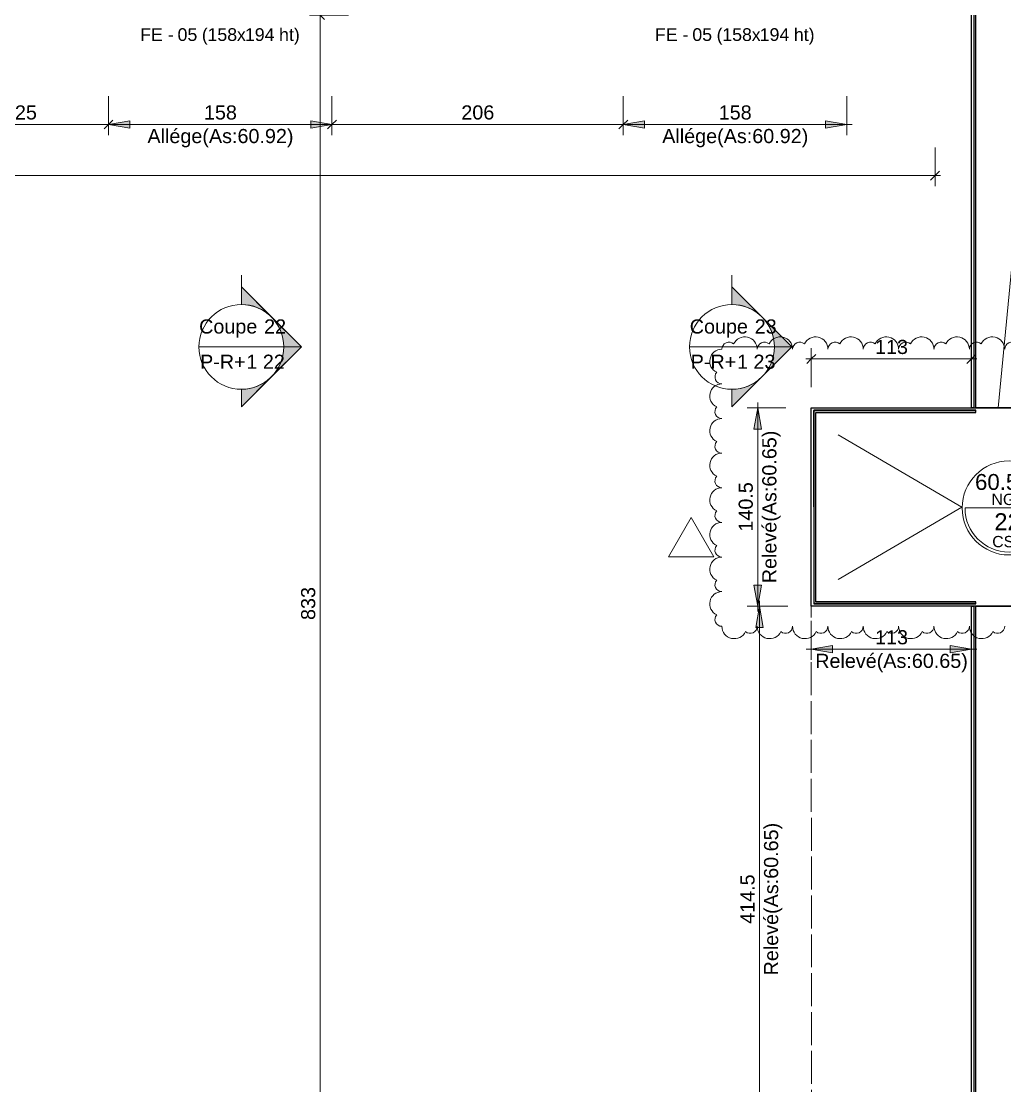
# Model space of a CAD drawing. Header units: metres. Extents: x 399 to 3028, y -427 to 863.
# Drawn here: x 452.43 to 459.39, y -399.27 to -391.74 of the extents above; entities that cross this region are included whole.
import ezdxf

# ---------------------------------------------------------------- set-up
doc = ezdxf.new("R2010")
doc.units = ezdxf.units.M
doc.linetypes.add('Caché', pattern=[0.265, 0.175, -0.09])
doc.linetypes.add('Projeté', pattern=[0.198437, 0.119063, -0.079375])
for name, color, linetype, lineweight in [('A-ANNO-DIMS', 211, 'Continuous', 9), ('A-ANNO-DIMS-50', 211, 'Continuous', 9), ('A-DETL', 90, 'Continuous', 18), ('A-FLOR', 192, 'Continuous', 18), ('A-GLAZ-IDEN', 152, 'Continuous', 18), ('G-ANNO-REVC', 71, 'Continuous', 9), ('G-ANNO-REVC-IDEN', 71, 'Continuous', 9), ('G-ANNO-SYMB', 111, 'Continuous', 9), ('S-FLOR-SYMB', 171, 'Continuous', 9), ('S-STRS-MBND', 31, 'Projeté', 18)]:
    doc.layers.add(name, color=color, linetype=linetype, lineweight=lineweight)
doc.styles.add('Arial', font='arial.ttf', dxfattribs={"height": 0.1})
doc.styles.add('Arial_10', font='arial.ttf', dxfattribs={"height": 0.12})
doc.styles.add('Arial_6', font='arial.ttf', dxfattribs={"height": 0.09})
doc.styles.add('Arial_8', font='arial.ttf', dxfattribs={"height": 0.0016})
doc.styles.add('Arial_9', font='arial.ttf', dxfattribs={"height": 0.1125})
doc.dimstyles.new('AES-_COTATION_1_50_2', dxfattribs={"dimscale": 0.3048, "dimtxt": 0.102026, "dimasz": 0.205052, "dimexe": 0.246063, "dimexo": 0.0625, "dimgap": 0.016404, "dimtad": 1, "dimdec": 1, "dimlfac": 100, "dimrnd": 0.5, "dimdsep": 46, "dimtxsty": 'Arial', "dimblk1": 'OBLIQUE', "dimblk2": 'OBLIQUE', "dimsah": 1, "dimcen": 0.09, "dimdle": 0.123031, "dimazin": 0, "dimtfac": 1, "dimtdec": 4, "dimtix": 1, "dimtmove": 0, "dimatfit": 3, "dimfxl": 0.656168, "dimfxlon": 1, "dimtvp": 1, "dimtolj": 1, "dimtzin": 0, "dimarcsym": 2})
doc.dimstyles.new('AES-_COTATION_1_50_3', dxfattribs={"dimscale": 0.3048, "dimtxt": 0.102026, "dimasz": 0.205052, "dimexe": 0.246063, "dimexo": 0.0625, "dimgap": 0.016404, "dimtad": 1, "dimdec": 1, "dimlfac": 100, "dimrnd": 0.5, "dimdsep": 46, "dimtxsty": 'Arial', "dimblk1": 'OBLIQUE', "dimblk2": 'OBLIQUE', "dimsah": 1, "dimcen": 0.09, "dimdle": 0.123031, "dimazin": 0, "dimtfac": 1, "dimtdec": 4, "dimtix": 1, "dimtmove": 0, "dimatfit": 3, "dimfxl": 0.656168, "dimfxlon": 1, "dimtvp": 1, "dimtolj": 1, "dimtzin": 0, "dimarcsym": 2})
doc.dimstyles.new('AES-_COTATION_Allège_1_50', dxfattribs={"dimscale": 0.3048, "dimtxt": 0.102026, "dimasz": 0.492126, "dimexe": 0.246063, "dimexo": 0.0625, "dimgap": 0.016404, "dimtad": 1, "dimdec": 1, "dimlfac": 100, "dimrnd": 0.5, "dimdsep": 46, "dimtxsty": 'Arial', "dimsah": 1, "dimcen": 0.09, "dimdle": 0.123031, "dimazin": 0, "dimtfac": 1, "dimtdec": 4, "dimtix": 1, "dimtmove": 0, "dimatfit": 3, "dimfxl": 0.656168, "dimfxlon": 1, "dimtvp": 1, "dimtolj": 1, "dimtzin": 0, "dimarcsym": 2})

# ---------------------------------------------------------------- blocks, each defined once
blk = doc.blocks.new('DIMBLOCK281-AES_EXE_BET_TZ_R_1_COF_0100-Plan coffrage PH R_1 Diffusion')
at = {"layer": 'A-ANNO-DIMS-50', "transparency": 16777216}
for p, q in [((454.548, -391.6982), (454.5168, -391.6669)), ((454.548, -391.6607), (454.548, -400.0636)), ((454.748, -391.6982), (454.473, -391.6982)), ((454.548, -391.6982), (454.5793, -391.7294)), ((454.548, -391.6982), (454.748, -391.6982)), ((454.748, -400.0261), (454.473, -400.0261)), ((454.548, -400.0261), (454.5168, -399.9949)), ((454.548, -400.0261), (454.5793, -400.0574)), ((454.548, -400.0261), (454.748, -400.0261))]:
    blk.add_line(p, q, dxfattribs=at)
at = {"layer": 'A-ANNO-DIMS-50', "color": 0, "transparency": 16777216, "insert": (454.4132, -395.9775), "char_height": 0.1, "width": 0.276883, "attachment_point": 1, "rotation": 90, "line_spacing_factor": 0.941778, "style": 'Arial'}
blk.add_mtext('833', dxfattribs=at)
blk = doc.blocks.new('_Oblique')
at = {"color": 0, "linetype": 'ByBlock', "lineweight": -2}
blk.add_line((-0.5, -0.5), (0.5, 0.5), dxfattribs=at)
blk = doc.blocks.new('Coupe - M_Section Head - Filled-24181-AES_EXE_BET_TZ_R_1_COF_0100-Plan coffrage PH R_1 Diffusion')
at = {"layer": 'G-ANNO-SYMB'}
h = blk.add_hatch(color=256, dxfattribs=at)
edge = h.paths.add_edge_path()
edge.add_line((-0.006, 0.00849), (-0.006, 0.006))
edge.add_arc((-0.006, 0), 0.006, 90, 135)
edge.add_line((-0.01024, 0.00424), (-0.006, 0.00849))
h = blk.add_hatch(color=256, dxfattribs=at)
edge = h.paths.add_edge_path()
edge.add_line((-0.006, 0.00849), (-0.00176, 0.00424))
edge.add_arc((-0.006, 0), 0.006, 45, 90)
edge.add_line((-0.006, 0.006), (-0.006, 0.00849))
h = blk.add_hatch(color=256, dxfattribs=at)
edge = h.paths.add_edge_path()
edge.add_line((-0.01449, 0), (-0.01024, 0.00424))
edge.add_arc((-0.006, 0), 0.006, 135, 180)
edge.add_line((-0.012, 0), (-0.01449, 0))
h = blk.add_hatch(color=256, dxfattribs=at)
edge = h.paths.add_edge_path()
edge.add_line((0.00249, 0), (0, 0))
edge.add_arc((-0.006, 0), 0.006, 360, 405)
edge.add_line((-0.00176, 0.00424), (0.00249, 0))
at = {"layer": 'G-ANNO-SYMB', "lineweight": 18}
for p, q in [((-0.006, 0.00849), (-0.01449, 0)), ((-0.006, 0.00849), (-0.01024, 0.00424)), ((-0.006, 0.00849), (0.00249, 0)), ((-0.006, 0.006), (-0.006, 0.00849)), ((-0.006, 0.00849), (-0.006, 0.006)), ((-0.00176, 0.00424), (-0.006, 0.00849)), ((-0.01024, 0.00424), (-0.01449, 0)), ((0.00249, 0), (-0.00176, 0.00424)), ((-0.01449, 0), (-0.012, 0)), ((0, 0), (0.00249, 0)), ((-0.012, 0), (-0.01449, 0)), ((0, 0), (0.00249, 0))]:
    blk.add_line(p, q, dxfattribs=at)
for start, end in [(360, 180), (90, 135), (45, 90), (135, 180), (360, 45), (180, 360)]:
    blk.add_arc((-0.006, 0), 0.006, start, end, dxfattribs=at)
blk = doc.blocks.new('DIMBLOCK475-AES_EXE_BET_TZ_R_1_COF_0100-Plan coffrage PH R_1 Diffusion')
at = {"layer": 'A-ANNO-DIMS-50', "transparency": 16777216}
for p, q in [((451.8033, -392.2721), (451.8033, -392.5471)), ((451.8033, -392.4721), (451.8033, -392.2721)), ((453.0518, -392.2721), (453.0518, -392.5471)), ((453.0518, -392.4721), (453.0518, -392.2721)), ((451.7658, -392.4721), (453.0893, -392.4721)), ((451.8033, -392.4721), (451.772, -392.5033)), ((451.8033, -392.4721), (451.8345, -392.4408)), ((453.0518, -392.4721), (453.0205, -392.5033)), ((453.0518, -392.4721), (453.083, -392.4408))]:
    blk.add_line(p, q, dxfattribs=at)
at = {"layer": 'A-ANNO-DIMS-50', "color": 0, "transparency": 16777216, "insert": (452.3122, -392.3373), "char_height": 0.1, "width": 0.276883, "attachment_point": 1, "line_spacing_factor": 0.941778, "style": 'Arial'}
blk.add_mtext('125', dxfattribs=at)
blk = doc.blocks.new('DIMBLOCK476-AES_EXE_BET_TZ_R_1_COF_0100-Plan coffrage PH R_1 Diffusion')
at = {"layer": 'A-ANNO-DIMS-50', "transparency": 16777216}
for points in [[(453.0518, -392.4721), (453.2018, -392.4985), (453.2018, -392.4456)], [(454.6318, -392.4721), (454.4818, -392.4456), (454.4818, -392.4985)]]:
    blk.add_hatch(color=256, dxfattribs=at).paths.add_polyline_path(points)
for p, q in [((453.0518, -392.2721), (453.0518, -392.5471)), ((453.0518, -392.4721), (453.0518, -392.2721)), ((454.6318, -392.2721), (454.6318, -392.5471)), ((454.6318, -392.4721), (454.6318, -392.2721)), ((454.6693, -392.4721), (453.0143, -392.4721)), ((453.2018, -392.4456), (453.0518, -392.4721)), ((453.0518, -392.4721), (453.2018, -392.4985)), ((453.2018, -392.4985), (453.2018, -392.4456)), ((454.6318, -392.4721), (454.4818, -392.4456)), ((454.4818, -392.4456), (454.4818, -392.4985)), ((454.4818, -392.4985), (454.6318, -392.4721))]:
    blk.add_line(p, q, dxfattribs=at)
at = {"layer": 'A-ANNO-DIMS-50', "color": 0, "transparency": 16777216, "char_height": 0.1, "attachment_point": 1, "line_spacing_factor": 0.941778, "style": 'Arial'}
for s, insert, width in [('158', (453.7264, -392.3373), 0.276883), ('Allége(As:60.92)', (453.3269, -392.5042), 1.235613)]:
    blk.add_mtext(s, dxfattribs=dict(at, insert=insert, width=width))
blk = doc.blocks.new('DIMBLOCK477-AES_EXE_BET_TZ_R_1_COF_0100-Plan coffrage PH R_1 Diffusion')
at = {"layer": 'A-ANNO-DIMS-50', "transparency": 16777216}
for p, q in [((454.6318, -392.2721), (454.6318, -392.5471)), ((454.6318, -392.4721), (454.6318, -392.2721)), ((456.6919, -392.2721), (456.6919, -392.5471)), ((456.6919, -392.4721), (456.6919, -392.2721)), ((454.5943, -392.4721), (456.7294, -392.4721)), ((454.6318, -392.4721), (454.6005, -392.5033)), ((454.6318, -392.4721), (454.663, -392.4408)), ((456.6919, -392.4721), (456.6607, -392.5033)), ((456.6919, -392.4721), (456.7232, -392.4408))]:
    blk.add_line(p, q, dxfattribs=at)
at = {"layer": 'A-ANNO-DIMS-50', "color": 0, "transparency": 16777216, "insert": (455.5465, -392.3373), "char_height": 0.1, "width": 0.276883, "attachment_point": 1, "line_spacing_factor": 0.941778, "style": 'Arial'}
blk.add_mtext('206', dxfattribs=at)
blk = doc.blocks.new('DIMBLOCK478-AES_EXE_BET_TZ_R_1_COF_0100-Plan coffrage PH R_1 Diffusion')
at = {"layer": 'A-ANNO-DIMS-50', "transparency": 16777216}
for points in [[(456.6919, -392.4721), (456.8419, -392.4985), (456.8419, -392.4456)], [(458.2719, -392.4721), (458.1219, -392.4456), (458.1219, -392.4985)]]:
    blk.add_hatch(color=256, dxfattribs=at).paths.add_polyline_path(points)
for p, q in [((456.6919, -392.2721), (456.6919, -392.5471)), ((456.6919, -392.4721), (456.6919, -392.2721)), ((458.2719, -392.2721), (458.2719, -392.5471)), ((458.2719, -392.4721), (458.2719, -392.2721)), ((458.3094, -392.4721), (456.6544, -392.4721)), ((456.8419, -392.4456), (456.6919, -392.4721)), ((456.6919, -392.4721), (456.8419, -392.4985)), ((456.8419, -392.4985), (456.8419, -392.4456)), ((458.2719, -392.4721), (458.1219, -392.4456)), ((458.1219, -392.4456), (458.1219, -392.4985)), ((458.1219, -392.4985), (458.2719, -392.4721))]:
    blk.add_line(p, q, dxfattribs=at)
at = {"layer": 'A-ANNO-DIMS-50', "color": 0, "transparency": 16777216, "char_height": 0.1, "attachment_point": 1, "line_spacing_factor": 0.941778, "style": 'Arial'}
for s, insert, width in [('158', (457.3665, -392.3373), 0.276883), ('Allége(As:60.92)', (456.9671, -392.5042), 1.235613)]:
    blk.add_mtext(s, dxfattribs=dict(at, insert=insert, width=width))
blk = doc.blocks.new('DIMBLOCK589-AES_EXE_BET_TZ_R_1_COF_0100-Plan coffrage PH R_1 Diffusion')
at = {"layer": 'A-ANNO-DIMS-50', "transparency": 16777216}
for points in [[(457.6422, -394.4774), (457.6158, -394.6274), (457.6687, -394.6274)], [(457.6422, -395.8803), (457.6687, -395.7303), (457.6158, -395.7303)]]:
    blk.add_hatch(color=256, dxfattribs=at).paths.add_polyline_path(points)
for p, q in [((457.6422, -394.4399), (457.6422, -395.9178)), ((457.8422, -394.4774), (457.5672, -394.4774)), ((457.6422, -394.4774), (457.6158, -394.6274)), ((457.6687, -394.6274), (457.6422, -394.4774)), ((457.6422, -394.4774), (457.8422, -394.4774)), ((457.6158, -394.6274), (457.6687, -394.6274)), ((457.6687, -395.7303), (457.6158, -395.7303)), ((457.6158, -395.7303), (457.6422, -395.8803)), ((457.6422, -395.8803), (457.6687, -395.7303)), ((457.8422, -395.8803), (457.5672, -395.8803)), ((457.6422, -395.8803), (457.8422, -395.8803))]:
    blk.add_line(p, q, dxfattribs=at)
at = {"layer": 'A-ANNO-DIMS-50', "color": 0, "transparency": 16777216, "char_height": 0.1, "attachment_point": 1, "rotation": 90, "line_spacing_factor": 0.941778, "style": 'Arial'}
for s, insert, width in [('Relevé(As:60.65)', (457.6744, -395.7173), 1.292119), ('140.5', (457.5074, -395.3523), 0.416266)]:
    blk.add_mtext(s, dxfattribs=dict(at, insert=insert, width=width))
blk = doc.blocks.new('DIMBLOCK590-AES_EXE_BET_TZ_R_1_COF_0100-Plan coffrage PH R_1 Diffusion')
at = {"layer": 'A-ANNO-DIMS-50', "transparency": 16777216}
for points in [[(458.0213, -396.1843), (458.1713, -396.2108), (458.1713, -396.1579)], [(459.1531, -396.1843), (459.0031, -396.1579), (459.0031, -396.2108)]]:
    blk.add_hatch(color=256, dxfattribs=at).paths.add_polyline_path(points)
for p, q in [((458.0213, -395.9843), (458.0213, -396.2593)), ((458.0213, -396.1843), (458.0213, -395.9843)), ((459.1532, -396.3843), (459.1531, -396.1093)), ((459.1906, -396.1843), (457.9838, -396.1843)), ((458.1713, -396.1579), (458.0213, -396.1843)), ((458.0213, -396.1843), (458.1713, -396.2108)), ((458.1713, -396.2108), (458.1713, -396.1579)), ((459.1531, -396.1843), (459.0031, -396.1579)), ((459.0031, -396.1579), (459.0031, -396.2108)), ((459.0031, -396.2108), (459.1531, -396.1843)), ((459.1531, -396.1843), (459.1532, -396.3843))]:
    blk.add_line(p, q, dxfattribs=at)
at = {"layer": 'A-ANNO-DIMS-50', "color": 0, "transparency": 16777216, "char_height": 0.1, "attachment_point": 1, "rotation": 0.00085, "line_spacing_factor": 0.941778, "style": 'Arial'}
for s, insert, width in [('113', (458.4719, -396.0495), 0.276883), ('Relevé(As:60.65)', (458.0489, -396.2165), 1.292119)]:
    blk.add_mtext(s, dxfattribs=dict(at, insert=insert, width=width))
blk = doc.blocks.new('DIMBLOCK591-AES_EXE_BET_TZ_R_1_COF_0100-Plan coffrage PH R_1 Diffusion')
at = {"layer": 'A-ANNO-DIMS-50', "transparency": 16777216}
for points in [[(457.6547, -395.8803), (457.6283, -396.0303), (457.6812, -396.0303)], [(457.6544, -400.026), (457.6809, -399.876), (457.628, -399.876)]]:
    blk.add_hatch(color=256, dxfattribs=at).paths.add_polyline_path(points)
for p, q in [((457.8547, -395.8803), (457.5797, -395.8803)), ((457.6547, -395.8803), (457.6283, -396.0303)), ((457.6544, -400.0635), (457.6547, -395.8428)), ((457.6812, -396.0303), (457.6547, -395.8803)), ((457.6547, -395.8803), (457.8547, -395.8803)), ((457.6283, -396.0303), (457.6812, -396.0303)), ((457.6809, -399.876), (457.628, -399.876)), ((457.628, -399.876), (457.6544, -400.026)), ((457.6544, -400.026), (457.6809, -399.876)), ((457.8544, -400.026), (457.5794, -400.026)), ((457.6544, -400.026), (457.8544, -400.026))]:
    blk.add_line(p, q, dxfattribs=at)
at = {"layer": 'A-ANNO-DIMS-50', "color": 0, "transparency": 16777216, "char_height": 0.1, "attachment_point": 1, "line_spacing_factor": 0.941778, "style": 'Arial'}
for s, insert, width, rotation in [('Relevé(As:60.65)', (457.6867, -398.4915), 1.292119, 89.99511), ('414.5', (457.5197, -398.1266), 0.416266, 90)]:
    blk.add_mtext(s, dxfattribs=dict(at, insert=insert, width=width, rotation=rotation))
blk = doc.blocks.new('DIMBLOCK851-AES_EXE_BET_TZ_R_1_COF_0100-Plan coffrage PH R_1 Diffusion')
at = {"layer": 'A-ANNO-DIMS-50', "transparency": 16777216}
for p, q in [((442.7229, -392.6342), (442.7229, -392.9092)), ((442.7229, -392.8342), (442.7229, -392.6342)), ((458.8964, -392.6342), (458.8964, -392.9092)), ((458.8964, -392.8342), (458.8964, -392.6342)), ((442.6854, -392.8342), (458.9339, -392.8342)), ((442.7229, -392.8342), (442.6917, -392.8654)), ((442.7229, -392.8342), (442.7542, -392.8029)), ((458.8964, -392.8342), (458.8651, -392.8654)), ((458.8964, -392.8342), (458.9276, -392.8029))]:
    blk.add_line(p, q, dxfattribs=at)
at = {"layer": 'A-ANNO-DIMS-50', "color": 0, "transparency": 16777216, "insert": (450.5977, -392.6994), "char_height": 0.1, "width": 0.50856, "attachment_point": 1, "line_spacing_factor": 0.941778, "style": 'Arial'}
blk.add_mtext('1617.5', dxfattribs=at)
blk = doc.blocks.new('Family - ___-1842584-AES_EXE_BET_TZ_R_1_COF_0100-Plan coffrage PH R_1 Diffusion')
at = {"layer": 'G-ANNO-REVC'}
for centre, radius, start, end in [((497.2689, -344.9149), 0.0875, 5.88238, 160.67362), ((496.5229, -344.9917), 0.0875, 5.88238, 160.67362), ((496.7716, -344.9661), 0.0875, 5.88238, 160.67362), ((496.9083, -344.952), 0.05, 54.07207, 185.88238), ((497.0202, -344.9405), 0.0875, 5.88238, 160.67362), ((497.157, -344.9264), 0.05, 54.07207, 185.88238), ((497.4057, -344.9008), 0.05, 54.07207, 185.88238), ((495.7768, -345.0686), 0.0875, 5.88238, 160.67362), ((496.0255, -345.043), 0.0875, 5.88238, 160.67362), ((496.1623, -345.0289), 0.05, 54.07207, 185.88238), ((496.2742, -345.0173), 0.0875, 5.88238, 160.67362), ((496.411, -345.0033), 0.05, 54.07207, 185.88238), ((496.6596, -344.9776), 0.05, 54.07207, 185.88238), ((495.4162, -345.1057), 0.05, 54.07207, 185.88238), ((495.5281, -345.0942), 0.0875, 5.88238, 160.67362), ((495.6649, -345.0801), 0.05, 54.07207, 185.88238), ((495.9136, -345.0545), 0.05, 54.07207, 185.88238), ((495.3753, -345.1962), 0.0857, 95.88238, 250.67362), ((495.3866, -345.3058), 0.049, 144.07207, 275.88238), ((495.4004, -345.4399), 0.0857, 95.88238, 250.67362), ((495.4117, -345.5495), 0.049, 144.07207, 275.88238), ((495.4255, -345.6836), 0.0857, 95.88238, 250.67362), ((495.4368, -345.7933), 0.049, 144.07207, 275.88238), ((495.4506, -345.9273), 0.0857, 95.88238, 250.67362), ((495.4619, -346.037), 0.049, 144.07207, 275.88238), ((495.4757, -346.171), 0.0857, 95.88238, 250.67362), ((495.487, -346.2807), 0.049, 144.07207, 275.88238), ((495.5008, -346.4147), 0.0857, 95.88238, 250.67362), ((495.5121, -346.5244), 0.049, 144.07207, 275.88238), ((495.5259, -346.6584), 0.0857, 95.88238, 250.67362), ((495.5372, -346.7681), 0.049, 144.07207, 275.88238), ((495.551, -346.9021), 0.0857, 95.88238, 250.67362), ((497.5071, -346.8607), 0.05, 234.07207, 5.88238), ((496.761, -346.9376), 0.05, 234.07207, 5.88238), ((496.8978, -346.9235), 0.0875, 185.88238, 340.67362), ((497.0097, -346.9119), 0.05, 234.07207, 5.88238), ((497.1465, -346.8978), 0.0875, 185.88238, 340.67362), ((497.2584, -346.8863), 0.05, 234.07207, 5.88238), ((497.3952, -346.8722), 0.0875, 185.88238, 340.67362), ((495.5623, -347.0118), 0.049, 144.07207, 275.88238), ((496.015, -347.0144), 0.05, 234.07207, 5.88238), ((496.1518, -347.0003), 0.0875, 185.88238, 340.67362), ((496.2637, -346.9888), 0.05, 234.07207, 5.88238), ((496.4005, -346.9747), 0.0875, 185.88238, 340.67362), ((496.5124, -346.9632), 0.05, 234.07207, 5.88238), ((496.6491, -346.9491), 0.0875, 185.88238, 340.67362), ((495.6544, -347.0516), 0.0875, 185.88238, 340.67362), ((495.7663, -347.04), 0.05, 234.07207, 5.88238), ((495.9031, -347.026), 0.0875, 185.88238, 340.67362)]:
    blk.add_arc(centre, radius, start, end, dxfattribs=at)
blk = doc.blocks.new('M_Revision Tag - M_Revision Tag-127156-AES_EXE_BET_TZ_R_1_COF_0100-Plan coffrage PH R_1 Diffusion')
at = {"layer": 'G-ANNO-REVC-IDEN'}
for p, q in [((0, 0.00351), (-0.00321, -0.00204)), ((0, 0.00351), (0.00321, -0.00204)), ((-0.00321, -0.00204), (0.00321, -0.00204))]:
    blk.add_line(p, q, dxfattribs=at)
blk = doc.blocks.new('AES-Etiquette Dalle CSP brut vide - Dalle bidirectionnelle-1893414-AES_EXE_BET_TZ_R_1_COF_0100-Plan coffrage PH R_1 Diffusion')
at = {"layer": 'S-FLOR-SYMB'}
blk.add_line((-0.00624, 0), (0.00624, 0), dxfattribs=at)
blk.add_circle((0, 0), 0.00665, dxfattribs=at)
blk.add_arc((0, 0), 0.00624, 180, 360, dxfattribs=at)
at = {"layer": 'S-FLOR-SYMB', "char_height": 0.0016, "attachment_point": 1, "style": 'Arial_8'}
for s, insert, width in [('NGF', (-0.00249, 0.00201), 0.0058523), ('CSP', (-0.00239, -0.00396), 0.005692)]:
    blk.add_mtext(s, dxfattribs=dict(at, insert=insert, width=width))
blk = doc.blocks.new('DIMBLOCK892-AES_EXE_BET_TZ_R_1_COF_0100-Plan coffrage PH R_1 Diffusion')
at = {"layer": 'A-ANNO-DIMS-50', "transparency": 16777216}
for p, q in [((459.1531, -393.9308), (459.1531, -394.2058)), ((459.1531, -394.1308), (459.1531, -393.9308)), ((458.0212, -394.3308), (458.0212, -394.0558)), ((457.9837, -394.1308), (459.1906, -394.1308)), ((458.0212, -394.1308), (457.99, -394.1621)), ((458.0212, -394.1308), (458.0525, -394.0996)), ((458.0212, -394.1308), (458.0212, -394.3308)), ((459.1531, -394.1308), (459.1219, -394.1621)), ((459.1531, -394.1308), (459.1844, -394.0996))]:
    blk.add_line(p, q, dxfattribs=at)
at = {"layer": 'A-ANNO-DIMS-50', "color": 0, "transparency": 16777216, "insert": (458.4718, -393.996), "char_height": 0.1, "width": 0.276883, "attachment_point": 1, "rotation": 0.00085, "line_spacing_factor": 0.941778, "style": 'Arial'}
blk.add_mtext('113', dxfattribs=at)

msp = doc.modelspace()

# ---------------------------------------------------------------- linework, layer by layer
at = {"layer": 'A-DETL', "color": 51}
for p, q in [((459.3431, -394.4774), (459.9053, -388.6013)), ((458.2112, -394.6674), (459.0845, -395.1787)), ((459.0845, -395.1787), (458.2113, -395.6904))]:
    msp.add_line(p, q, dxfattribs=at)
at = {"layer": 'A-FLOR', "color": 31, "lineweight": 25}
for p, q in [((459.1851, -394.4774), (459.1851, -391.6662)), ((459.1531, -394.4774), (459.1531, -391.6982)), ((459.1701, -391.6812), (459.1701, -394.4774)), ((459.1721, -394.4774), (459.1721, -391.6792)), ((458.0212, -394.4774), (460.8131, -394.4774)), ((458.0213, -395.8803), (458.0212, -394.4774)), ((459.1851, -394.4944), (458.0382, -394.4944)), ((458.0382, -394.4944), (458.0383, -395.8634)), ((458.0382, -394.4944), (458.0402, -394.4964)), ((458.0403, -395.8614), (458.0402, -394.4964)), ((458.0402, -394.4964), (459.1851, -394.4964)), ((458.0533, -395.8484), (458.0532, -394.5094)), ((458.0532, -394.5094), (459.1851, -394.5094)), ((459.1701, -394.4774), (459.1531, -394.4774)), ((459.1701, -394.4774), (459.1721, -394.4774)), ((459.1721, -394.4774), (459.1851, -394.4774)), ((460.8131, -394.4774), (459.1851, -394.4774)), ((459.1851, -394.5094), (459.1851, -394.4944)), ((459.1851, -394.4964), (459.1851, -394.4944)), ((460.8131, -395.8806), (458.0213, -395.8803)), ((458.0383, -395.8634), (458.0403, -395.8614)), ((458.0383, -395.8634), (459.1851, -395.8634)), ((459.1851, -395.8614), (458.0403, -395.8614)), ((459.1851, -395.8484), (458.0533, -395.8484)), ((459.1532, -400.0261), (459.1531, -395.8804)), ((459.1531, -395.8804), (459.1701, -395.8804)), ((459.1701, -395.8804), (459.1702, -400.0431)), ((459.1721, -395.8804), (459.1701, -395.8804)), ((459.1851, -395.8804), (459.1721, -395.8804)), ((459.1722, -400.0451), (459.1721, -395.8804)), ((459.1851, -395.8634), (459.1851, -395.8484)), ((459.1851, -395.8634), (459.1851, -395.8614)), ((459.1852, -400.0581), (459.1851, -395.8804)), ((459.1851, -395.8804), (460.8131, -395.8806))]:
    msp.add_line(p, q, dxfattribs=at)
at = {"layer": 'G-ANNO-SYMB'}
for p, q in [((453.9909, -393.7457), (453.9909, -393.538)), ((457.4602, -393.7457), (457.4602, -393.538))]:
    msp.add_line(p, q, dxfattribs=at)
at = {"layer": 'G-ANNO-SYMB', "lineweight": 18}
for p, q in [((453.6909, -394.0457), (454.2909, -394.0457)), ((457.1602, -394.0457), (457.7602, -394.0457))]:
    msp.add_line(p, q, dxfattribs=at)
at = {"layer": 'S-STRS-MBND', "color": 11, "linetype": 'Caché'}
for p, q in [((458.0213, -395.8803), (459.1531, -395.8804)), ((458.0217, -400.0261), (458.0213, -395.8803)), ((458.0213, -395.8803), (459.1531, -395.8804)), ((458.0217, -400.3593), (458.0213, -395.8803)), ((459.1532, -400.0261), (459.1531, -395.8804)), ((459.1532, -400.3595), (459.1531, -395.8804))]:
    msp.add_line(p, q, dxfattribs=at)

# ---------------------------------------------------------------- block references
at = {"layer": 'G-ANNO-REVC', "rotation": 354.117617010805}
msp.add_blockref('Family - ___-1842584-AES_EXE_BET_TZ_R_1_COF_0100-Plan coffrage PH R_1 Diffusion', (0, 0), dxfattribs=at)
at = {"layer": 'G-ANNO-REVC-IDEN', "xscale": 49.99999999999996, "yscale": 49.99999999999996, "zscale": 49.99999999999996}
msp.add_blockref('M_Revision Tag - M_Revision Tag-127156-AES_EXE_BET_TZ_R_1_COF_0100-Plan coffrage PH R_1 Diffusion', (457.1711, -395.4283), dxfattribs=at)
at = {"layer": 'G-ANNO-SYMB', "lineweight": 18, "extrusion": (0, 0, -1), "xscale": 49.99999999999997, "yscale": 49.99999999999997, "zscale": 49.99999999999997}
for p, rotation in [((-453.9909, -393.7457), 90.00000000001019), ((-457.4602, -393.7457), 89.99999999998921)]:
    msp.add_blockref('Coupe - M_Section Head - Filled-24181-AES_EXE_BET_TZ_R_1_COF_0100-Plan coffrage PH R_1 Diffusion', p, dxfattribs=dict(at, rotation=rotation))
at = {"layer": 'S-FLOR-SYMB', "xscale": 49.99999999999997, "yscale": 49.99999999999997, "zscale": 49.99999999999997}
msp.add_blockref('AES-Etiquette Dalle CSP brut vide - Dalle bidirectionnelle-1893414-AES_EXE_BET_TZ_R_1_COF_0100-Plan coffrage PH R_1 Diffusion', (459.4201, -395.185), dxfattribs=at)

# ---------------------------------------------------------------- texts
at = {"layer": 'A-GLAZ-IDEN', "lineweight": 9, "char_height": 0.09, "attachment_point": 1, "style": 'Arial_6'}
for s, insert, width in [('FE - ', (453.2751, -391.7916), 0.320675), ('05 ', (453.5397, -391.7916), 0.208439), ('\\fArial|b0|i0|c178|p34|;(', (453.7117, -391.7916), 0.048101), ('158', (453.7513, -391.7916), 0.252532), ('\\fArial|b0|i0|c178|p34|;x', (453.9597, -391.7916), 0.068143), ('194 ', (454.0159, -391.7916), 0.292616), ('ht)', (454.2574, -391.7916), 0.172363), ('FE - ', (456.9152, -391.7916), 0.320675), ('05 ', (457.1798, -391.7916), 0.208439), ('\\fArial|b0|i0|c178|p34|;(', (457.3518, -391.7916), 0.048101), ('158', (457.3915, -391.7916), 0.252532), ('\\fArial|b0|i0|c178|p34|;x', (457.5998, -391.7916), 0.068143), ('194 ', (457.6561, -391.7916), 0.292616), ('ht)', (457.8975, -391.7916), 0.172363)]:
    msp.add_mtext(s, dxfattribs=dict(at, insert=insert, width=width))
at = {"layer": 'G-ANNO-SYMB', "char_height": 0.1, "attachment_point": 1, "style": 'Arial'}
for s, insert, width in [('Coupe ', (453.6923, -393.8512), 0.557173), ('22', (454.152, -393.8512), 0.192405), ('Coupe ', (457.1616, -393.8512), 0.557173), ('23', (457.6213, -393.8512), 0.192405), ('P-R+', (453.699, -394.1007), 0.396835), ('1 22', (454.0265, -394.1007), 0.336709), ('P-R+', (457.1683, -394.1007), 0.396835), ('1 23', (457.4958, -394.1007), 0.336709)]:
    msp.add_mtext(s, dxfattribs=dict(at, insert=insert, width=width))
at = {"layer": 'S-FLOR-SYMB', "attachment_point": 1}
for s, insert, char_height, width, style in [('60.55', (459.1788, -394.9449), 0.1125, 0.485021, 'Arial_9'), ('22', (459.3154, -395.2225), 0.12, 0.224472, 'Arial_10')]:
    msp.add_mtext(s, dxfattribs=dict(at, insert=insert, char_height=char_height, width=width, style=style))

# ---------------------------------------------------------------- dimensions: what is measured, and where the dimension line sits
at = {"layer": 'A-ANNO-DIMS'}
for base, p1, p2, angle, dimstyle, override, picture, middle in [((454.548, -400.0261), (454.748, -391.6982), (454.748, -400.0261), 90, 'AES-_COTATION_1_50_2', {"dimpost": '<>', "dimfxl": 8.327908}, 'DIMBLOCK281-AES_EXE_BET_TZ_R_1_COF_0100-Plan coffrage PH R_1 Diffusion', (454.4919, -395.8622)), ((453.05178, -392.47209), (451.80326, -392.27209), (453.05178, -392.27209), 0, 'AES-_COTATION_1_50_2', {"dimpost": '<>', "dimfxl": 1.248514}, 'DIMBLOCK475-AES_EXE_BET_TZ_R_1_COF_0100-Plan coffrage PH R_1 Diffusion', (452.42752, -392.41603)), ((456.6919, -392.4721), (454.6318, -392.2721), (456.6919, -392.2721), 0, 'AES-_COTATION_1_50_2', {"dimpost": '<>', "dimfxl": 2.060131}, 'DIMBLOCK477-AES_EXE_BET_TZ_R_1_COF_0100-Plan coffrage PH R_1 Diffusion', (455.6618, -392.416)), ((458.89637, -392.83418), (442.72292, -392.63418), (458.89637, -392.63418), 0, 'AES-_COTATION_1_50_3', {"dimpost": '<>', "dimfxl": 16.173446}, 'DIMBLOCK851-AES_EXE_BET_TZ_R_1_COF_0100-Plan coffrage PH R_1 Diffusion', (450.80965, -392.77812)), ((459.1531, -394.1308), (458.0212, -394.3308), (459.1531, -393.9308), 0.00085, 'AES-_COTATION_1_50_3', {"dimpost": '<>', "dimfxl": 1.200512}, 'DIMBLOCK892-AES_EXE_BET_TZ_R_1_COF_0100-Plan coffrage PH R_1 Diffusion', (458.5872, -394.0747))]:
    dim = msp.add_linear_dim(base=base, p1=p1, p2=p2, angle=angle, dimstyle=dimstyle, override=override, dxfattribs=at)
    dim.commit()
    dim.dimension.update_dxf_attribs({"geometry": picture, "text_midpoint": middle})
for base, p1, p2, angle, text, override, picture, middle in [((453.0518, -392.4721), (454.6318, -392.2721), (453.0518, -392.2721), 0, '<>\\XAllége(As:60.92)', {"dimpost": '<>', "dimfxl": 1.58}, 'DIMBLOCK476-AES_EXE_BET_TZ_R_1_COF_0100-Plan coffrage PH R_1 Diffusion', (453.8418, -392.4721)), ((456.6919, -392.4721), (458.2719, -392.2721), (456.6919, -392.2721), 0, '<>\\XAllége(As:60.92)', {"dimpost": '<>', "dimfxl": 1.58}, 'DIMBLOCK478-AES_EXE_BET_TZ_R_1_COF_0100-Plan coffrage PH R_1 Diffusion', (457.4819, -392.4721)), ((457.6422, -395.8803), (457.8422, -394.4774), (457.8422, -395.8803), 90, '<>\\XRelevé(As:60.65)', {"dimpost": '<>', "dimfxl": 1.402929}, 'DIMBLOCK589-AES_EXE_BET_TZ_R_1_COF_0100-Plan coffrage PH R_1 Diffusion', (457.6422, -395.1789)), ((457.6547, -395.8803), (457.8544, -400.026), (457.8547, -395.8803), 89.99511, '<>\\XRelevé(As:60.65)', {"dimpost": '<>', "dimfxl": 4.145661}, 'DIMBLOCK591-AES_EXE_BET_TZ_R_1_COF_0100-Plan coffrage PH R_1 Diffusion', (457.6546, -397.9531)), ((458.0213, -396.1843), (459.1532, -396.3843), (458.0213, -395.9843), 0.00085, '<>\\XRelevé(As:60.65)', {"dimpost": '<>', "dimfxl": 1.200418}, 'DIMBLOCK590-AES_EXE_BET_TZ_R_1_COF_0100-Plan coffrage PH R_1 Diffusion', (458.5872, -396.1843))]:
    dim = msp.add_linear_dim(base=base, p1=p1, p2=p2, angle=angle, text=text, dimstyle='AES-_COTATION_Allège_1_50', override=override, dxfattribs=at)
    dim.commit()
    dim.dimension.update_dxf_attribs({"geometry": picture, "text_midpoint": middle})

doc.saveas('drawing.dxf')
